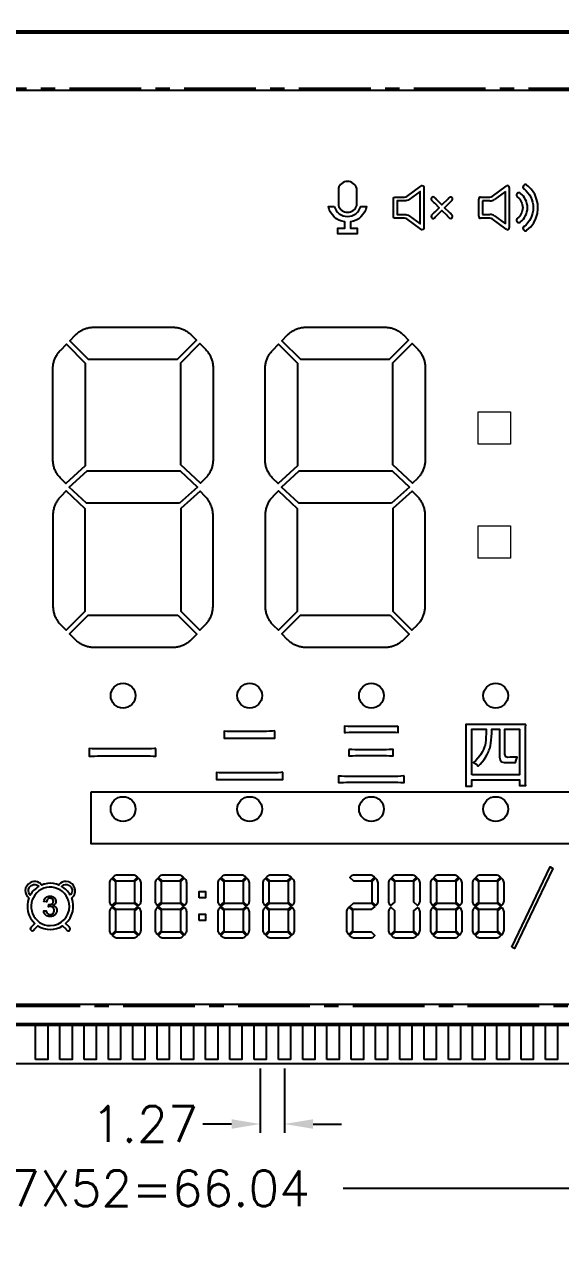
# Model space of a CAD drawing. Header units: millimetres. Extents: x 1653 to 3206, y -200 to 97.
# Drawn here: x 1998.4 to 2026.5, y -145.2 to -81.5 of the extents above; entities that cross this region are included whole.
import ezdxf

# ---------------------------------------------------------------- set-up
doc = ezdxf.new("R2010")
doc.units = ezdxf.units.MM
doc.header["$LTSCALE"] = 3
doc.linetypes.add('CENTER', pattern=[2, 1.25, -0.25, 0.25, -0.25])
for name, color, linetype in [('DIM', 4, 'Continuous'), ('PR', 8, 'Continuous'), ('PR1', 7, 'Continuous')]:
    doc.layers.add(name, color=color, linetype=linetype)
doc.styles.get("Standard").update_dxf_attribs({"font": 'simplex.shx'})
doc.dimstyles.new('LCDDIM', dxfattribs={"dimtxt": 1, "dimasz": 0.8, "dimexe": 0.35, "dimexo": 0.35, "dimgap": 0.396, "dimtad": 0, "dimzin": 0, "dimdsep": 46, "dimtxsty": 'Standard', "dimcen": 0, "dimclrd": 256, "dimclre": 256, "dimclrt": 256, "dimadec": 0, "dimazin": 0, "dimtfac": 1, "dimtofl": 0, "dimtmove": 0, "dimatfit": 0, "dimfxl": 0, "dimlwd": -1, "dimlwe": -1, "dimarcsym": 0})

# ---------------------------------------------------------------- blocks, each defined once
blk = doc.blocks.new('*D20')
at = {"layer": 'Defpoints', "color": 0}
for p in [(2055.106, -78.032), (1946.106, -107.901), (2055.106, -107.901)]:
    blk.add_point(p, dxfattribs=at)
at = {"layer": 'DIM'}
for p, q in [((1946.106, -107.434), (1946.106, -77.564)), ((2055.106, -107.434), (2055.106, -77.564)), ((1947.602, -78.032), (1989.368, -78.032)), ((2053.61, -78.032), (2011.844, -78.032))]:
    blk.add_line(p, q, dxfattribs=at)
for points in [[(1947.602, -77.782), (1947.602, -78.281), (1946.106, -78.032)], [(2053.61, -77.782), (2053.61, -78.281), (2055.106, -78.032)]]:
    blk.add_solid(points, dxfattribs=at)
at = {"layer": 'DIM', "insert": (2000.606, -78.032), "char_height": 1.87, "attachment_point": 5}
blk.add_mtext('MIN V.A 109.00', dxfattribs=at)
blk = doc.blocks.new('*D21')
at = {"layer": 'Defpoints', "color": 0}
for p in [(2058.106, -73.807), (1943.106, -96.901), (2058.106, -96.901)]:
    blk.add_point(p, dxfattribs=at)
at = {"layer": 'DIM'}
for p, q in [((1943.106, -96.434), (1943.106, -73.34)), ((1944.602, -73.807), (1991.684, -73.807)), ((2056.61, -73.807), (2009.529, -73.807)), ((2058.106, -96.434), (2058.106, -73.34))]:
    blk.add_line(p, q, dxfattribs=at)
for points in [[(1944.602, -73.558), (1944.602, -74.056), (1943.106, -73.807)], [(2056.61, -73.558), (2056.61, -74.056), (2058.106, -73.807)]]:
    blk.add_solid(points, dxfattribs=at)
at = {"layer": 'DIM', "insert": (2000.606, -73.807), "char_height": 1.87, "attachment_point": 5}
blk.add_mtext('115.00%%p0.20', dxfattribs=at)
blk = doc.blocks.new('*D71')
at = {"layer": 'Defpoints', "color": 0, "ltscale": 5.568232}
for p in [(1966.316, -135.701), (2032.356, -135.701), (2032.356, -142.433)]:
    blk.add_point(p, dxfattribs=at)
at = {"layer": 'DIM', "ltscale": 5.568232}
for p, q in [((1966.316, -136.169), (1966.316, -142.901)), ((2032.356, -136.169), (2032.356, -142.901)), ((1967.812, -142.433), (1983.557, -142.433)), ((2030.86, -142.433), (2015.115, -142.433))]:
    blk.add_line(p, q, dxfattribs=at)
for points in [[(1967.812, -142.184), (1967.812, -142.682), (1966.316, -142.433)], [(2030.86, -142.184), (2030.86, -142.682), (2032.356, -142.433)]]:
    blk.add_solid(points, dxfattribs=at)
at = {"layer": 'DIM', "ltscale": 5.568232, "insert": (1999.336, -142.433), "char_height": 1.87, "attachment_point": 5}
blk.add_mtext('PITCH 1.27X52=66.04', dxfattribs=at)
blk = doc.blocks.new('*D72')
at = {"layer": 'Defpoints', "color": 0, "ltscale": 5.568232}
for p in [(2010.766, -135.701), (2012.036, -135.701), (2010.766, -139.067)]:
    blk.add_point(p, dxfattribs=at)
at = {"layer": 'DIM', "ltscale": 5.568232}
for p, q in [((2010.766, -136.169), (2010.766, -139.535)), ((2012.036, -136.169), (2012.036, -139.535)), ((2009.27, -139.067), (2007.774, -139.067)), ((2013.532, -139.067), (2015.028, -139.067))]:
    blk.add_line(p, q, dxfattribs=at)
for points in [[(2009.27, -138.818), (2009.27, -139.316), (2010.766, -139.067)], [(2013.532, -138.818), (2013.532, -139.316), (2012.036, -139.067)]]:
    blk.add_solid(points, dxfattribs=at)
at = {"layer": 'DIM', "ltscale": 5.568232, "insert": (2004.729, -139.067), "char_height": 1.87, "attachment_point": 5}
blk.add_mtext('1.27', dxfattribs=at)

msp = doc.modelspace()

# ---------------------------------------------------------------- linework, layer by layer
for p, q in [((2022.901, -90.542), (2023.639, -89.999)), ((2023.598, -90.277), (2023.02, -90.703)), ((2023.598, -91.985), (2023.598, -90.277)), ((2023.798, -90.079), (2023.798, -92.183)), ((2022.198, -91.581), (2022.198, -90.681)), ((2022.298, -90.581), (2022.783, -90.581)), ((2022.783, -90.781), (2022.398, -90.781)), ((2022.398, -90.781), (2022.398, -91.481)), ((2022.201, -91.611), (2022.199, -91.603)), ((2022.783, -91.681), (2022.298, -91.681)), ((2022.398, -91.481), (2022.783, -91.481)), ((2023.02, -91.559), (2023.598, -91.985)), ((2023.639, -92.264), (2022.902, -91.72)), ((1956.106, -133.901), (2045.106, -133.901))]:
    msp.add_line(p, q)
at = {"linetype": 'Continuous'}
msp.add_lwpolyline([(1943.106, -96.901), (1943.106, -120.901), (1958.106, -135.901), (2043.106, -135.901), (2058.106, -120.901), (2058.106, -96.901), (2043.106, -81.901), (1958.106, -81.901)], close=True, dxfattribs=at)
at = {"linetype": 'CENTER'}
msp.add_lwpolyline([(2034.546, -84.901), (1967.606, -84.901, 0.895837), (1967.606, -132.901), (2034.546, -132.901, 0.856686)], format="xyb", close=True, dxfattribs=at)
at = {"ltscale": 5.567185}
for points in [[(2014.856, -91.01, 0.751312), (2015.816, -91.01), (2015.816, -90.122, 0.751312), (2014.856, -90.122)], [(2014.644, -91.07, 0.752009), (2016.027, -91.07), (2016.336, -91.07, -0.316474), (2015.486, -91.879), (2015.486, -92.2), (2015.836, -92.2), (2015.836, -92.5), (2014.836, -92.5), (2014.836, -92.2), (2015.186, -92.2), (2015.186, -91.879, -0.316474), (2014.336, -91.07)]]:
    msp.add_lwpolyline(points, format="xyb", close=True, dxfattribs=at)
msp.add_lwpolyline([(2019.334, -90.079), (2019.334, -92.183, -0.613749), (2019.174, -92.264), (2018.437, -91.72, 0.170117), (2018.319, -91.681), (2017.834, -91.681, -0.053353), (2017.798, -91.678, -0.353166), (2017.736, -91.611), (2017.735, -91.603, -0.024643), (2017.734, -91.581), (2017.734, -90.681, -0.039381), (2017.736, -90.651, -0.380477), (2017.806, -90.583, -0.034324), (2017.834, -90.581), (2018.318, -90.581, 0.171528), (2018.437, -90.542), (2019.174, -89.999, -0.615264), (2019.334, -90.079)], format="xyb")
for points in [[(2018.555, -90.703, -0.17176), (2018.318, -90.781), (2017.934, -90.781), (2017.934, -91.481), (2018.319, -91.481, -0.170393), (2018.556, -91.559), (2019.134, -91.985), (2019.134, -90.277)], [(2024.23, -90.58, -0.486309), (2024.23, -91.682, 0.057225), (2024.194, -91.717, 0.278028), (2024.179, -91.805, 0.130869), (2024.25, -91.898, 0.253658), (2024.33, -91.91, 0.088349), (2024.385, -91.879, 0.486211), (2024.385, -90.384, 0.057138), (2024.341, -90.357, 0.278535), (2024.252, -90.363, 0.130453), (2024.18, -90.454, 0.253687), (2024.187, -90.535, 0.08827)], [(2024.57, -90.148, -0.486214), (2024.57, -92.115, 0.066218), (2024.53, -92.154, 0.267337), (2024.518, -92.238, 0.130191), (2024.589, -92.33, 0.253627), (2024.669, -92.343, 0.088388), (2024.724, -92.311, 0.362028), (2025.126, -90.432, 0.106028), (2024.724, -89.951, 0.064392), (2024.676, -89.922, 0.267081), (2024.592, -89.93, 0.130471), (2024.519, -90.021, 0.254098), (2024.526, -90.102, 0.088438)], [(2019.763, -90.584, 0.078958), (2019.729, -90.616, 0.262241), (2019.714, -90.701, 0.121019), (2019.764, -90.776, 0.011741), (2019.882, -90.881), (2020.132, -91.131), (2019.882, -91.381, -0.020267), (2019.818, -91.436, 0.050668), (2019.741, -91.514), (2019.734, -91.523, 0.039011), (2019.72, -91.547, 0.284381), (2019.726, -91.641, 0.079318), (2019.758, -91.675, 0.2621), (2019.843, -91.69, 0.120958), (2019.918, -91.64, 0.011773), (2020.023, -91.523), (2020.273, -91.272), (2020.523, -91.523, -0.020438), (2020.578, -91.586, 0.050601), (2020.655, -91.663), (2020.665, -91.67, 0.038996), (2020.689, -91.684, 0.284439), (2020.783, -91.678, 0.079338), (2020.817, -91.646, 0.262095), (2020.831, -91.561, 0.120924), (2020.782, -91.486, 0.011628), (2020.664, -91.381), (2020.414, -91.131), (2020.803, -90.742, 0.598142), (2020.752, -90.573, 0.299728), (2020.638, -90.612, -0.008159), (2020.579, -90.684), (2020.273, -90.99), (2020.023, -90.74, -0.020305), (2019.968, -90.676, 0.05067), (2019.891, -90.599), (2019.881, -90.592, 0.03903), (2019.857, -90.578, 0.284564)], [(2000.59, -128.578, 0.313418), (2000.905, -127.241, 0.045063), (2000.986, -127.163, 0.302255), (2001.058, -126.69, 0.209532), (2000.731, -126.394, 0.263753), (2000.316, -126.475, 0.051792), (2000.229, -126.564, 0.019576), (2000.11, -126.523, 0.150277), (1999.49, -126.515, 0.025282), (1999.344, -126.564, 0.078806), (1999.212, -126.443, 0.233987), (1998.837, -126.395, 0.230004), (1998.498, -126.733, 0.27049), (1998.581, -127.158, 0.049092), (1998.667, -127.241, 0.313442), (1998.982, -128.578), (1998.818, -128.741, 0.027829), (1998.761, -128.805, 0.027591), (1998.751, -128.82, 0.357724), (1998.761, -128.911, 0.080639), (1998.808, -128.949, 0.279133), (1998.89, -128.951, 0.087277), (1998.936, -128.912, -0.018466), (1998.98, -128.864), (1999.143, -128.7, 0.289541), (2000.429, -128.7), (2000.592, -128.864, -0.017068), (2000.613, -128.886), (2000.631, -128.906), (2000.64, -128.916), (2000.649, -128.925), (2000.658, -128.934, 0.027369), (2000.672, -128.945, 0.298636), (2000.757, -128.953, 0.081733), (2000.806, -128.918), (2000.811, -128.912, 0.318993), (2000.826, -128.831, 0.090584), (2000.786, -128.775, 0.006605), (2000.754, -128.742)], [(1999.193, -126.637, 0.14274), (1998.739, -127.09, -0.042316), (1998.697, -127.039, -0.289223), (1998.677, -126.72, -0.160211), (1998.836, -126.568, -0.268904), (1999.134, -126.589, -0.049341)], [(2000.789, -127.683, 2.414511), (1999.786, -128.686, 0.414113)], [(2000.833, -127.09, 0.142829), (2000.379, -126.637, -0.035853), (2000.423, -126.599, -0.29652), (2000.749, -126.575, -0.160233), (2000.902, -126.734, -0.268899), (2000.881, -127.032, -0.049329)], [(1999.777, -128.113, 0.422109), (1999.993, -127.894, 0.435736), (1999.788, -127.69, 0.062064), (1999.697, -127.704), (1999.711, -127.591, 0.166387), (1999.877, -127.551, 0.272684), (1999.946, -127.417, 0.205748), (1999.901, -127.302, 0.210691), (1999.77, -127.253, 0.26474), (1999.621, -127.335, 0.096467), (1999.584, -127.442), (1999.455, -127.419, -0.178724), (1999.565, -127.217, -0.178151), (1999.771, -127.147, -0.120239), (1999.929, -127.184, -0.14392), (2000.04, -127.284, -0.288638), (2000.042, -127.543, -0.140462), (1999.934, -127.633, -0.175921), (2000.077, -127.72, -0.168245), (2000.13, -127.891, -0.209358), (2000.034, -128.12, -0.20336), (1999.776, -128.22, -0.198821), (1999.542, -128.133, -0.18451), (1999.442, -127.924), (1999.571, -127.907, 0.026719), (1999.585, -127.959, 0.136994), (1999.649, -128.066, 0.18774)]]:
    msp.add_lwpolyline(points, format="xyb", close=True)
for points in [[(2001.134, -97.756), (2001.171, -97.723), (2001.208, -97.692), (2001.247, -97.662), (2001.286, -97.633), (2001.327, -97.606), (2001.368, -97.58), (2001.411, -97.555), (2001.454, -97.532), (2001.498, -97.511), (2001.543, -97.491), (2001.588, -97.473), (2001.634, -97.457), (2001.681, -97.442), (2001.728, -97.429), (2001.776, -97.417), (2001.824, -97.407), (2001.872, -97.399), (2001.92, -97.393), (2001.969, -97.388), (2002.018, -97.385), (2002.067, -97.384), (2002.08, -97.384), (2006.178, -97.384), (2006.227, -97.385), (2006.276, -97.387), (2006.324, -97.391), (2006.373, -97.397), (2006.421, -97.405), (2006.469, -97.414), (2006.517, -97.425), (2006.564, -97.438), (2006.611, -97.452), (2006.657, -97.469), (2006.703, -97.486), (2006.748, -97.506), (2006.792, -97.527), (2006.835, -97.549), (2006.878, -97.573), (2006.92, -97.599), (2006.961, -97.626), (2007, -97.654), (2007.039, -97.684), (2007.077, -97.715), (2007.113, -97.748), (2007.149, -97.782), (2007.158, -97.79), (2007.432, -98.063), (2006.42, -99.076), (2001.787, -99.076), (2000.8, -98.09), (2001.099, -97.79)], [(2012.234, -97.756), (2012.27, -97.723), (2012.308, -97.692), (2012.346, -97.662), (2012.386, -97.633), (2012.427, -97.606), (2012.468, -97.58), (2012.51, -97.555), (2012.554, -97.532), (2012.598, -97.511), (2012.642, -97.491), (2012.688, -97.473), (2012.734, -97.457), (2012.781, -97.442), (2012.828, -97.429), (2012.875, -97.417), (2012.923, -97.407), (2012.972, -97.399), (2013.02, -97.393), (2013.069, -97.388), (2013.118, -97.385), (2013.167, -97.384), (2013.179, -97.384), (2017.278, -97.384), (2017.327, -97.385), (2017.375, -97.387), (2017.424, -97.391), (2017.473, -97.397), (2017.521, -97.405), (2017.569, -97.414), (2017.617, -97.425), (2017.664, -97.438), (2017.711, -97.452), (2017.757, -97.469), (2017.803, -97.486), (2017.848, -97.506), (2017.892, -97.527), (2017.935, -97.549), (2017.978, -97.573), (2018.02, -97.599), (2018.06, -97.626), (2018.1, -97.654), (2018.139, -97.684), (2018.177, -97.715), (2018.213, -97.748), (2018.249, -97.782), (2018.257, -97.79), (2018.531, -98.063), (2017.52, -99.076), (2012.887, -99.076), (2011.899, -98.09), (2012.199, -97.79)], [(1999.925, -99.513), (1999.927, -99.465), (1999.931, -99.416), (1999.937, -99.367), (1999.945, -99.319), (1999.954, -99.271), (1999.965, -99.223), (1999.978, -99.176), (1999.993, -99.129), (2000.009, -99.083), (2000.026, -99.037), (2000.046, -98.992), (2000.067, -98.948), (2000.089, -98.905), (2000.113, -98.862), (2000.139, -98.82), (2000.166, -98.779), (2000.194, -98.74), (2000.224, -98.701), (2000.255, -98.663), (2000.287, -98.626), (2000.321, -98.591), (2000.33, -98.582), (2000.631, -98.28), (2001.616, -99.265), (2001.616, -104.644), (2000.604, -105.566), (2000.33, -105.292), (2000.296, -105.256), (2000.263, -105.22), (2000.232, -105.183), (2000.202, -105.144), (2000.173, -105.104), (2000.145, -105.064), (2000.12, -105.022), (2000.095, -104.98), (2000.072, -104.937), (2000.051, -104.893), (2000.031, -104.848), (2000.013, -104.802), (1999.997, -104.756), (1999.982, -104.71), (1999.969, -104.663), (1999.957, -104.615), (1999.947, -104.567), (1999.939, -104.519), (1999.933, -104.47), (1999.928, -104.422), (1999.925, -104.373), (1999.924, -104.324), (1999.924, -104.311), (1999.924, -99.562)], [(2008.299, -99.442), (2008.301, -99.494), (2008.301, -104.311), (2008.3, -104.36), (2008.297, -104.409), (2008.293, -104.458), (2008.287, -104.506), (2008.279, -104.554), (2008.27, -104.602), (2008.259, -104.65), (2008.246, -104.697), (2008.232, -104.744), (2008.216, -104.79), (2008.198, -104.836), (2008.179, -104.881), (2008.158, -104.925), (2008.135, -104.969), (2008.111, -105.011), (2008.086, -105.053), (2008.059, -105.094), (2008.03, -105.134), (2008.001, -105.173), (2007.969, -105.21), (2007.937, -105.247), (2007.903, -105.283), (2007.894, -105.292), (2007.64, -105.546), (2006.608, -104.585), (2006.608, -99.247), (2007.612, -98.242), (2007.893, -98.522), (2007.928, -98.559), (2007.961, -98.595), (2007.992, -98.633), (2008.022, -98.671), (2008.051, -98.711), (2008.079, -98.751), (2008.104, -98.793), (2008.129, -98.835), (2008.152, -98.879), (2008.173, -98.923), (2008.193, -98.967), (2008.211, -99.013), (2008.228, -99.059), (2008.243, -99.105), (2008.256, -99.153), (2008.267, -99.2), (2008.277, -99.248), (2008.285, -99.296), (2008.292, -99.345), (2008.296, -99.394)], [(2011.024, -99.513), (2011.027, -99.465), (2011.031, -99.416), (2011.037, -99.367), (2011.045, -99.319), (2011.054, -99.271), (2011.065, -99.223), (2011.078, -99.176), (2011.092, -99.129), (2011.108, -99.083), (2011.126, -99.037), (2011.145, -98.992), (2011.166, -98.948), (2011.189, -98.905), (2011.213, -98.862), (2011.238, -98.82), (2011.265, -98.779), (2011.294, -98.74), (2011.323, -98.701), (2011.355, -98.663), (2011.387, -98.626), (2011.421, -98.591), (2011.43, -98.582), (2011.731, -98.28), (2012.716, -99.265), (2012.716, -104.644), (2011.704, -105.566), (2011.43, -105.292), (2011.396, -105.256), (2011.363, -105.22), (2011.331, -105.183), (2011.301, -105.144), (2011.273, -105.104), (2011.245, -105.064), (2011.219, -105.022), (2011.195, -104.98), (2011.172, -104.937), (2011.151, -104.893), (2011.131, -104.848), (2011.113, -104.802), (2011.096, -104.756), (2011.081, -104.71), (2011.068, -104.663), (2011.057, -104.615), (2011.047, -104.567), (2011.039, -104.519), (2011.033, -104.47), (2011.028, -104.422), (2011.025, -104.373), (2011.024, -104.324), (2011.024, -104.311), (2011.024, -99.562)], [(2019.399, -99.442), (2019.401, -99.494), (2019.401, -104.311), (2019.4, -104.36), (2019.397, -104.409), (2019.393, -104.458), (2019.387, -104.506), (2019.379, -104.554), (2019.37, -104.602), (2019.359, -104.65), (2019.346, -104.697), (2019.332, -104.744), (2019.316, -104.79), (2019.298, -104.836), (2019.278, -104.881), (2019.258, -104.925), (2019.235, -104.969), (2019.211, -105.011), (2019.185, -105.053), (2019.159, -105.094), (2019.13, -105.134), (2019.1, -105.173), (2019.069, -105.21), (2019.037, -105.247), (2019.003, -105.283), (2018.994, -105.292), (2018.739, -105.546), (2017.708, -104.585), (2017.708, -99.247), (2018.711, -98.242), (2018.993, -98.522), (2019.028, -98.559), (2019.061, -98.595), (2019.092, -98.633), (2019.122, -98.671), (2019.151, -98.711), (2019.178, -98.751), (2019.204, -98.793), (2019.229, -98.835), (2019.252, -98.879), (2019.273, -98.923), (2019.293, -98.967), (2019.311, -99.013), (2019.327, -99.059), (2019.342, -99.105), (2019.356, -99.153), (2019.367, -99.2), (2019.377, -99.248), (2019.385, -99.296), (2019.391, -99.345), (2019.396, -99.394)], [(2006.538, -106.594), (2001.684, -106.594), (2000.78, -105.749), (2001.71, -104.901), (2006.575, -104.901), (2007.483, -105.747)], [(2017.638, -106.594), (2012.784, -106.594), (2011.88, -105.749), (2012.81, -104.901), (2017.675, -104.901), (2018.583, -105.747)], [(2000.296, -112.917), (2000.33, -112.952), (2000.619, -113.241), (2001.616, -112.242), (2001.616, -106.878), (2000.623, -105.949), (2000.33, -106.242), (2000.321, -106.251), (2000.287, -106.286), (2000.255, -106.323), (2000.224, -106.361), (2000.194, -106.4), (2000.166, -106.439), (2000.139, -106.48), (2000.113, -106.522), (2000.089, -106.565), (2000.067, -106.608), (2000.046, -106.652), (2000.026, -106.697), (2000.009, -106.743), (1999.992, -106.789), (1999.978, -106.836), (1999.965, -106.883), (1999.954, -106.931), (1999.945, -106.979), (1999.937, -107.027), (1999.931, -107.076), (1999.927, -107.125), (1999.925, -107.173), (1999.924, -107.222), (1999.924, -111.971), (1999.924, -111.984), (1999.925, -112.033), (1999.928, -112.082), (1999.933, -112.13), (1999.939, -112.179), (1999.947, -112.227), (1999.957, -112.275), (1999.969, -112.323), (1999.982, -112.37), (1999.997, -112.416), (2000.013, -112.462), (2000.031, -112.508), (2000.051, -112.553), (2000.072, -112.597), (2000.095, -112.64), (2000.12, -112.682), (2000.145, -112.724), (2000.173, -112.765), (2000.202, -112.804), (2000.232, -112.843), (2000.263, -112.88)], [(2007.894, -106.242), (2007.619, -105.967), (2006.608, -106.872), (2006.608, -112.237), (2007.608, -113.237), (2007.894, -112.952), (2007.903, -112.943), (2007.937, -112.907), (2007.969, -112.87), (2008, -112.833), (2008.03, -112.794), (2008.059, -112.754), (2008.086, -112.713), (2008.111, -112.671), (2008.135, -112.629), (2008.158, -112.585), (2008.179, -112.541), (2008.198, -112.496), (2008.216, -112.451), (2008.232, -112.404), (2008.246, -112.358), (2008.259, -112.31), (2008.27, -112.263), (2008.279, -112.215), (2008.287, -112.166), (2008.293, -112.118), (2008.297, -112.069), (2008.3, -112.02), (2008.301, -111.971), (2008.301, -107.223), (2008.301, -107.21), (2008.299, -107.161), (2008.296, -107.112), (2008.292, -107.063), (2008.285, -107.015), (2008.277, -106.966), (2008.267, -106.918), (2008.256, -106.871), (2008.243, -106.824), (2008.228, -106.777), (2008.211, -106.731), (2008.193, -106.686), (2008.173, -106.641), (2008.152, -106.597), (2008.129, -106.554), (2008.105, -106.511), (2008.079, -106.47), (2008.051, -106.429), (2008.023, -106.39), (2007.992, -106.351), (2007.961, -106.313), (2007.928, -106.277)], [(2011.396, -112.917), (2011.43, -112.952), (2011.719, -113.241), (2012.716, -112.242), (2012.716, -106.878), (2011.722, -105.949), (2011.43, -106.242), (2011.421, -106.251), (2011.387, -106.286), (2011.355, -106.323), (2011.323, -106.361), (2011.294, -106.4), (2011.265, -106.439), (2011.238, -106.48), (2011.213, -106.522), (2011.189, -106.565), (2011.166, -106.608), (2011.145, -106.652), (2011.126, -106.697), (2011.108, -106.743), (2011.092, -106.789), (2011.078, -106.836), (2011.065, -106.883), (2011.054, -106.931), (2011.045, -106.979), (2011.037, -107.027), (2011.031, -107.076), (2011.027, -107.125), (2011.024, -107.173), (2011.024, -107.222), (2011.024, -111.971), (2011.024, -111.984), (2011.025, -112.033), (2011.028, -112.082), (2011.033, -112.13), (2011.039, -112.179), (2011.047, -112.227), (2011.057, -112.275), (2011.068, -112.323), (2011.081, -112.37), (2011.096, -112.416), (2011.113, -112.462), (2011.131, -112.508), (2011.151, -112.553), (2011.172, -112.597), (2011.195, -112.64), (2011.219, -112.682), (2011.245, -112.724), (2011.273, -112.765), (2011.301, -112.804), (2011.331, -112.843), (2011.363, -112.88)], [(2018.994, -106.242), (2018.718, -105.967), (2017.708, -106.872), (2017.708, -112.237), (2018.708, -113.237), (2018.994, -112.952), (2019.003, -112.943), (2019.037, -112.907), (2019.069, -112.87), (2019.1, -112.833), (2019.13, -112.794), (2019.158, -112.754), (2019.185, -112.713), (2019.211, -112.671), (2019.235, -112.629), (2019.257, -112.585), (2019.278, -112.541), (2019.298, -112.496), (2019.315, -112.451), (2019.332, -112.404), (2019.346, -112.358), (2019.359, -112.31), (2019.37, -112.263), (2019.379, -112.215), (2019.387, -112.166), (2019.393, -112.118), (2019.397, -112.069), (2019.4, -112.02), (2019.401, -111.971), (2019.401, -107.223), (2019.4, -107.21), (2019.399, -107.161), (2019.396, -107.112), (2019.391, -107.063), (2019.385, -107.015), (2019.377, -106.966), (2019.367, -106.918), (2019.356, -106.871), (2019.342, -106.824), (2019.328, -106.777), (2019.311, -106.731), (2019.293, -106.686), (2019.273, -106.641), (2019.252, -106.597), (2019.229, -106.554), (2019.204, -106.511), (2019.178, -106.47), (2019.151, -106.429), (2019.122, -106.39), (2019.092, -106.351), (2019.061, -106.313), (2019.028, -106.277)], [(2006.461, -112.449), (2007.453, -113.441), (2007.158, -113.735), (2007.123, -113.769), (2007.087, -113.802), (2007.049, -113.833), (2007.011, -113.863), (2006.971, -113.892), (2006.931, -113.919), (2006.889, -113.945), (2006.847, -113.97), (2006.804, -113.993), (2006.76, -114.014), (2006.715, -114.034), (2006.669, -114.052), (2006.623, -114.069), (2006.577, -114.083), (2006.53, -114.097), (2006.482, -114.108), (2006.434, -114.118), (2006.386, -114.126), (2006.337, -114.133), (2006.289, -114.137), (2006.24, -114.14), (2006.191, -114.141), (2006.178, -114.142), (2002.08, -114.142), (2002.031, -114.141), (2001.982, -114.138), (2001.933, -114.134), (2001.885, -114.128), (2001.837, -114.12), (2001.788, -114.111), (2001.741, -114.1), (2001.694, -114.087), (2001.647, -114.073), (2001.601, -114.057), (2001.555, -114.039), (2001.51, -114.02), (2001.466, -113.999), (2001.422, -113.976), (2001.38, -113.952), (2001.338, -113.927), (2001.297, -113.9), (2001.257, -113.871), (2001.219, -113.841), (2001.181, -113.81), (2001.144, -113.778), (2001.109, -113.744), (2001.099, -113.735), (2000.792, -113.427), (2001.768, -112.449)], [(2017.56, -112.449), (2018.552, -113.441), (2018.258, -113.735), (2018.223, -113.769), (2018.187, -113.802), (2018.149, -113.833), (2018.111, -113.863), (2018.071, -113.892), (2018.031, -113.919), (2017.989, -113.945), (2017.947, -113.97), (2017.903, -113.993), (2017.859, -114.014), (2017.815, -114.034), (2017.769, -114.052), (2017.723, -114.069), (2017.676, -114.083), (2017.629, -114.097), (2017.582, -114.108), (2017.534, -114.118), (2017.486, -114.126), (2017.437, -114.133), (2017.388, -114.137), (2017.339, -114.14), (2017.291, -114.141), (2017.278, -114.142), (2013.18, -114.142), (2013.131, -114.141), (2013.082, -114.138), (2013.033, -114.134), (2012.985, -114.128), (2012.936, -114.12), (2012.888, -114.111), (2012.841, -114.1), (2012.793, -114.087), (2012.747, -114.073), (2012.7, -114.057), (2012.655, -114.039), (2012.61, -114.02), (2012.566, -113.999), (2012.522, -113.976), (2012.479, -113.952), (2012.438, -113.927), (2012.397, -113.9), (2012.357, -113.871), (2012.318, -113.841), (2012.281, -113.81), (2012.244, -113.778), (2012.208, -113.744), (2012.199, -113.735), (2011.891, -113.427), (2012.868, -112.449)], [(2017.979, -118.263), (2017.926, -118.266), (2017.774, -118.272), (2017.613, -118.275), (2017.443, -118.277), (2015.746, -118.277), (2015.662, -118.277), (2015.507, -118.274), (2015.348, -118.269), (2015.178, -118.263), (2015.178, -118.584), (2015.255, -118.581), (2015.418, -118.574), (2015.576, -118.57), (2015.73, -118.568), (2017.443, -118.568), (2017.509, -118.568), (2017.68, -118.571), (2017.837, -118.576), (2017.979, -118.584)], [(2024.657, -118.169), (2021.518, -118.169), (2021.519, -118.186), (2021.524, -118.352), (2021.528, -118.515), (2021.532, -118.675), (2021.533, -118.83), (2021.533, -118.982), (2021.533, -120.469), (2021.533, -120.585), (2021.532, -120.738), (2021.53, -120.895), (2021.527, -121.056), (2021.524, -121.22), (2021.518, -121.39), (2021.84, -121.39), (2021.84, -121.067), (2024.335, -121.067), (2024.335, -121.358), (2024.657, -121.358), (2024.653, -121.293), (2024.649, -121.126), (2024.646, -120.964), (2024.642, -120.804), (2024.641, -120.65), (2024.641, -120.5), (2024.641, -118.982), (2024.641, -118.966), (2024.641, -118.8), (2024.644, -118.638), (2024.647, -118.478), (2024.65, -118.323)], [(2021.84, -120.807), (2021.84, -118.415), (2022.59, -118.415), (2022.589, -118.462), (2022.586, -118.658), (2022.578, -118.835), (2022.567, -118.992), (2022.55, -119.128), (2022.528, -119.242), (2022.504, -119.322), (2022.448, -119.472), (2022.381, -119.613), (2022.299, -119.748), (2022.254, -119.814), (2022.153, -119.934), (2022.041, -120.046), (2021.917, -120.147), (2021.933, -120.155), (2022.08, -120.248), (2022.177, -120.346), (2022.276, -120.243), (2022.382, -120.119), (2022.479, -119.992), (2022.567, -119.862), (2022.644, -119.731), (2022.713, -119.596), (2022.736, -119.535), (2022.775, -119.419), (2022.807, -119.288), (2022.833, -119.142), (2022.854, -118.982), (2022.869, -118.807), (2022.877, -118.619), (2022.88, -118.415), (2023.278, -118.415), (2023.278, -119.872), (2023.313, -120.01), (2023.396, -120.113), (2023.524, -120.147), (2023.612, -120.152), (2023.753, -120.158), (2023.922, -120.162), (2024.121, -120.163), (2024.149, -120.033), (2024.212, -119.872), (2024.196, -119.872), (2023.999, -119.88), (2023.842, -119.884), (2023.723, -119.887), (2023.615, -119.853), (2023.569, -119.718), (2023.569, -118.415), (2024.335, -118.415), (2024.335, -120.807)], [(2011.54, -118.507), (2011.416, -118.515), (2011.261, -118.523), (2011.1, -118.53), (2010.929, -118.538), (2009.505, -118.538), (2009.341, -118.537), (2009.176, -118.533), (2009.021, -118.529), (2008.877, -118.523), (2008.877, -118.891), (2008.882, -118.891), (2009.024, -118.883), (2009.179, -118.878), (2009.344, -118.877), (2009.519, -118.875), (2010.943, -118.875), (2011.07, -118.875), (2011.233, -118.878), (2011.39, -118.883), (2011.54, -118.891)], [(2005.31, -119.427), (2005.233, -119.43), (2005.085, -119.435), (2004.927, -119.439), (2004.762, -119.441), (2004.59, -119.443), (2002.585, -119.443), (2002.452, -119.443), (2002.289, -119.439), (2002.13, -119.436), (2001.974, -119.433), (2001.819, -119.427), (2001.819, -119.826), (2001.944, -119.821), (2002.1, -119.816), (2002.26, -119.813), (2002.421, -119.81), (2002.585, -119.81), (2004.604, -119.81), (2004.678, -119.81), (2004.845, -119.812), (2005.006, -119.815), (2005.161, -119.82), (2005.31, -119.826)], [(2015.409, -119.473), (2015.409, -119.81), (2015.421, -119.809), (2015.587, -119.801), (2015.746, -119.796), (2015.897, -119.794), (2017.215, -119.794), (2017.237, -119.794), (2017.376, -119.796), (2017.537, -119.802), (2017.719, -119.81), (2017.719, -119.473), (2017.689, -119.475), (2017.522, -119.483), (2017.364, -119.486), (2017.215, -119.487), (2015.897, -119.487), (2015.885, -119.487), (2015.727, -119.486), (2015.567, -119.481)], [(2011.953, -120.668), (2011.855, -120.679), (2011.709, -120.69), (2011.543, -120.697), (2011.357, -120.7), (2009.121, -120.7), (2009.115, -120.7), (2008.94, -120.698), (2008.775, -120.695), (2008.622, -120.69), (2008.479, -120.684), (2008.479, -121.052), (2008.496, -121.051), (2008.633, -121.044), (2008.785, -121.04), (2008.952, -121.037), (2009.137, -121.037), (2011.357, -121.037), (2011.493, -121.037), (2011.662, -121.04), (2011.816, -121.044), (2011.953, -121.052)], [(2018.3, -120.852), (2018.286, -120.853), (2018.122, -120.871), (2017.963, -120.88), (2017.812, -120.883), (2015.423, -120.883), (2015.337, -120.883), (2015.178, -120.88), (2015.019, -120.875), (2014.857, -120.867), (2014.857, -121.204), (2014.956, -121.201), (2015.124, -121.195), (2015.28, -121.19), (2015.423, -121.19), (2017.812, -121.19), (2017.823, -121.19), (2017.968, -121.192), (2018.128, -121.196), (2018.3, -121.204)], [(2003.151, -126.08), (2003.196, -126.055), (2003.246, -126.039), (2003.297, -126.033), (2003.305, -126.033), (2004.115, -126.033), (2004.167, -126.038), (2004.216, -126.052), (2004.262, -126.076), (2004.303, -126.108), (2004.309, -126.113), (2004.353, -126.157), (2004.143, -126.367), (2003.258, -126.367), (2003.058, -126.167), (2003.111, -126.113)], [(2005.542, -126.08), (2005.588, -126.055), (2005.637, -126.039), (2005.689, -126.033), (2005.697, -126.033), (2006.506, -126.033), (2006.558, -126.038), (2006.608, -126.052), (2006.654, -126.076), (2006.695, -126.108), (2006.7, -126.113), (2006.744, -126.157), (2006.534, -126.367), (2005.649, -126.367), (2005.449, -126.167), (2005.503, -126.113)], [(2008.819, -126.08), (2008.865, -126.055), (2008.914, -126.039), (2008.966, -126.033), (2008.973, -126.033), (2009.783, -126.033), (2009.835, -126.038), (2009.885, -126.052), (2009.931, -126.076), (2009.972, -126.108), (2009.977, -126.113), (2010.021, -126.157), (2009.811, -126.367), (2008.926, -126.367), (2008.726, -126.167), (2008.779, -126.113)], [(2011.178, -126.08), (2011.223, -126.055), (2011.272, -126.039), (2011.324, -126.033), (2011.332, -126.033), (2012.141, -126.033), (2012.193, -126.038), (2012.243, -126.052), (2012.289, -126.076), (2012.33, -126.108), (2012.335, -126.113), (2012.379, -126.157), (2012.169, -126.367), (2011.284, -126.367), (2011.084, -126.167), (2011.138, -126.113)], [(2015.551, -126.08), (2015.596, -126.055), (2015.646, -126.039), (2015.697, -126.033), (2015.705, -126.033), (2016.515, -126.033), (2016.566, -126.038), (2016.616, -126.052), (2016.662, -126.076), (2016.703, -126.108), (2016.708, -126.113), (2016.753, -126.157), (2016.543, -126.367), (2015.658, -126.367), (2015.457, -126.167), (2015.511, -126.113)], [(2017.745, -126.08), (2017.79, -126.055), (2017.839, -126.039), (2017.891, -126.033), (2017.899, -126.033), (2018.708, -126.033), (2018.76, -126.038), (2018.81, -126.052), (2018.856, -126.076), (2018.897, -126.108), (2018.902, -126.113), (2018.946, -126.157), (2018.736, -126.367), (2017.851, -126.367), (2017.651, -126.167), (2017.705, -126.113)], [(2019.945, -126.08), (2019.99, -126.055), (2020.04, -126.039), (2020.091, -126.033), (2020.099, -126.033), (2020.909, -126.033), (2020.961, -126.038), (2021.01, -126.052), (2021.056, -126.076), (2021.097, -126.108), (2021.103, -126.113), (2021.147, -126.157), (2020.937, -126.367), (2020.052, -126.367), (2019.851, -126.167), (2019.905, -126.113)], [(2022.139, -126.08), (2022.184, -126.055), (2022.234, -126.039), (2022.285, -126.033), (2022.293, -126.033), (2023.103, -126.033), (2023.154, -126.038), (2023.204, -126.052), (2023.25, -126.076), (2023.291, -126.108), (2023.296, -126.113), (2023.34, -126.157), (2023.131, -126.367), (2022.246, -126.367), (2022.045, -126.167), (2022.099, -126.113)], [(2023.931, -129.812), (2025.931, -125.615), (2026.068, -125.693), (2024.068, -129.89)], [(2002.926, -127.556), (2002.959, -127.596), (2003.008, -127.645), (2003.213, -127.457), (2003.213, -126.416), (2003.013, -126.216), (2002.959, -126.27), (2002.954, -126.275), (2002.922, -126.316), (2002.898, -126.362), (2002.884, -126.412), (2002.879, -126.464), (2002.879, -127.402), (2002.879, -127.41), (2002.885, -127.461), (2002.901, -127.511)], [(2004.534, -127.402), (2004.534, -126.445), (2004.528, -126.393), (2004.512, -126.343), (2004.487, -126.298), (2004.454, -126.258), (2004.399, -126.204), (2004.2, -126.403), (2004.2, -127.446), (2004.409, -127.641), (2004.454, -127.596), (2004.46, -127.59), (2004.492, -127.55), (2004.515, -127.503), (2004.53, -127.454)], [(2005.318, -127.556), (2005.351, -127.596), (2005.399, -127.645), (2005.605, -127.457), (2005.605, -126.416), (2005.404, -126.216), (2005.351, -126.27), (2005.345, -126.275), (2005.313, -126.316), (2005.29, -126.362), (2005.275, -126.412), (2005.27, -126.464), (2005.27, -127.402), (2005.27, -127.41), (2005.277, -127.461), (2005.293, -127.511)], [(2006.926, -127.402), (2006.926, -126.445), (2006.92, -126.393), (2006.904, -126.343), (2006.879, -126.298), (2006.845, -126.258), (2006.791, -126.204), (2006.592, -126.403), (2006.592, -127.446), (2006.801, -127.641), (2006.846, -127.596), (2006.851, -127.59), (2006.883, -127.55), (2006.907, -127.503), (2006.921, -127.454)], [(2008.595, -127.556), (2008.628, -127.596), (2008.676, -127.645), (2008.882, -127.457), (2008.882, -126.416), (2008.681, -126.216), (2008.628, -126.27), (2008.622, -126.275), (2008.59, -126.316), (2008.567, -126.362), (2008.552, -126.412), (2008.547, -126.464), (2008.547, -127.402), (2008.547, -127.41), (2008.554, -127.461), (2008.57, -127.511)], [(2010.203, -127.402), (2010.203, -126.445), (2010.196, -126.393), (2010.181, -126.343), (2010.156, -126.298), (2010.122, -126.258), (2010.068, -126.204), (2009.868, -126.403), (2009.868, -127.446), (2010.078, -127.641), (2010.123, -127.596), (2010.128, -127.59), (2010.16, -127.55), (2010.184, -127.503), (2010.198, -127.454)], [(2010.953, -127.556), (2010.986, -127.596), (2011.034, -127.645), (2011.24, -127.457), (2011.24, -126.416), (2011.04, -126.216), (2010.986, -126.27), (2010.98, -126.275), (2010.948, -126.316), (2010.925, -126.362), (2010.91, -126.412), (2010.905, -126.464), (2010.905, -127.402), (2010.905, -127.41), (2010.912, -127.461), (2010.928, -127.511)], [(2012.561, -127.402), (2012.561, -126.445), (2012.555, -126.393), (2012.539, -126.343), (2012.514, -126.298), (2012.48, -126.258), (2012.426, -126.204), (2012.227, -126.403), (2012.227, -127.446), (2012.436, -127.641), (2012.481, -127.596), (2012.486, -127.59), (2012.518, -127.55), (2012.542, -127.503), (2012.556, -127.454)], [(2016.934, -127.402), (2016.934, -126.445), (2016.928, -126.393), (2016.912, -126.343), (2016.887, -126.298), (2016.854, -126.258), (2016.799, -126.204), (2016.6, -126.403), (2016.6, -127.446), (2016.809, -127.641), (2016.854, -127.596), (2016.86, -127.59), (2016.891, -127.55), (2016.915, -127.503), (2016.93, -127.454)], [(2017.52, -127.556), (2017.553, -127.596), (2017.601, -127.645), (2017.807, -127.457), (2017.807, -126.416), (2017.607, -126.216), (2017.553, -126.27), (2017.547, -126.275), (2017.515, -126.316), (2017.492, -126.362), (2017.477, -126.412), (2017.472, -126.464), (2017.472, -127.402), (2017.472, -127.41), (2017.479, -127.461), (2017.495, -127.511)], [(2019.128, -127.402), (2019.128, -126.445), (2019.122, -126.393), (2019.106, -126.343), (2019.081, -126.298), (2019.047, -126.258), (2018.993, -126.204), (2018.794, -126.403), (2018.794, -127.446), (2019.003, -127.641), (2019.048, -127.596), (2019.053, -127.59), (2019.085, -127.55), (2019.109, -127.503), (2019.123, -127.454)], [(2019.72, -127.556), (2019.753, -127.596), (2019.802, -127.645), (2020.007, -127.457), (2020.007, -126.416), (2019.807, -126.216), (2019.753, -126.27), (2019.748, -126.275), (2019.716, -126.316), (2019.692, -126.362), (2019.678, -126.412), (2019.673, -126.464), (2019.673, -127.402), (2019.673, -127.41), (2019.679, -127.461), (2019.695, -127.511)], [(2021.328, -127.402), (2021.328, -126.445), (2021.322, -126.393), (2021.306, -126.343), (2021.281, -126.298), (2021.248, -126.258), (2021.193, -126.204), (2020.994, -126.403), (2020.994, -127.446), (2021.203, -127.641), (2021.248, -127.596), (2021.254, -127.59), (2021.286, -127.55), (2021.309, -127.503), (2021.324, -127.454)], [(2021.914, -127.556), (2021.947, -127.596), (2021.996, -127.645), (2022.201, -127.457), (2022.201, -126.416), (2022.001, -126.216), (2021.947, -126.27), (2021.942, -126.275), (2021.91, -126.316), (2021.886, -126.362), (2021.871, -126.412), (2021.867, -126.464), (2021.867, -127.402), (2021.867, -127.41), (2021.873, -127.461), (2021.889, -127.511)], [(2023.522, -127.402), (2023.522, -126.445), (2023.516, -126.393), (2023.5, -126.343), (2023.475, -126.298), (2023.441, -126.258), (2023.387, -126.204), (2023.188, -126.403), (2023.188, -127.446), (2023.397, -127.641), (2023.442, -127.596), (2023.447, -127.59), (2023.479, -127.549), (2023.503, -127.503), (2023.517, -127.454)], [(2007.572, -127.241), (2007.572, -126.907), (2007.906, -126.907), (2007.906, -127.241)], [(2002.926, -129.07), (2002.959, -129.11), (2003.001, -129.152), (2003.213, -128.939), (2003.213, -127.92), (2003.011, -127.732), (2002.959, -127.784), (2002.954, -127.789), (2002.922, -127.83), (2002.898, -127.876), (2002.884, -127.926), (2002.879, -127.978), (2002.879, -128.916), (2002.879, -128.924), (2002.885, -128.975), (2002.901, -129.025)], [(2004.361, -127.686), (2004.174, -127.853), (2003.238, -127.853), (2003.06, -127.686), (2003.244, -127.519), (2004.181, -127.519)], [(2004.454, -127.784), (2004.405, -127.735), (2004.2, -127.919), (2004.2, -128.952), (2004.411, -129.163), (2004.456, -129.118), (2004.491, -129.073), (2004.515, -129.027), (2004.53, -128.977), (2004.534, -128.926), (2004.534, -127.978), (2004.534, -127.97), (2004.528, -127.918), (2004.512, -127.869), (2004.487, -127.824)], [(2005.318, -129.07), (2005.351, -129.11), (2005.392, -129.152), (2005.605, -128.939), (2005.605, -127.92), (2005.403, -127.732), (2005.351, -127.784), (2005.345, -127.789), (2005.313, -127.83), (2005.29, -127.876), (2005.275, -127.926), (2005.27, -127.978), (2005.27, -128.916), (2005.27, -128.924), (2005.277, -128.975), (2005.293, -129.025)], [(2006.753, -127.686), (2006.566, -127.853), (2005.63, -127.853), (2005.451, -127.686), (2005.635, -127.519), (2006.573, -127.519)], [(2006.846, -127.784), (2006.797, -127.735), (2006.592, -127.919), (2006.592, -128.952), (2006.803, -129.163), (2006.848, -129.118), (2006.883, -129.073), (2006.907, -129.027), (2006.921, -128.977), (2006.926, -128.926), (2006.926, -127.978), (2006.926, -127.97), (2006.92, -127.918), (2006.904, -127.869), (2006.879, -127.824)], [(2008.595, -129.07), (2008.628, -129.11), (2008.669, -129.152), (2008.882, -128.939), (2008.882, -127.92), (2008.68, -127.732), (2008.628, -127.784), (2008.622, -127.789), (2008.59, -127.83), (2008.567, -127.876), (2008.552, -127.926), (2008.547, -127.978), (2008.547, -128.916), (2008.547, -128.924), (2008.554, -128.975), (2008.57, -129.025)], [(2010.029, -127.686), (2009.843, -127.853), (2008.907, -127.853), (2008.728, -127.686), (2008.912, -127.519), (2009.85, -127.519)], [(2010.123, -127.784), (2010.074, -127.735), (2009.868, -127.919), (2009.868, -128.952), (2010.079, -129.163), (2010.124, -129.118), (2010.16, -129.073), (2010.184, -129.027), (2010.198, -128.977), (2010.203, -128.926), (2010.203, -127.978), (2010.203, -127.97), (2010.197, -127.918), (2010.181, -127.869), (2010.156, -127.824)], [(2010.953, -129.07), (2010.986, -129.11), (2011.027, -129.152), (2011.24, -128.939), (2011.24, -127.92), (2011.038, -127.732), (2010.986, -127.784), (2010.98, -127.789), (2010.948, -127.83), (2010.925, -127.876), (2010.91, -127.926), (2010.905, -127.978), (2010.905, -128.916), (2010.905, -128.924), (2010.912, -128.975), (2010.928, -129.025)], [(2012.388, -127.686), (2012.201, -127.853), (2011.265, -127.853), (2011.086, -127.686), (2011.27, -127.519), (2012.208, -127.519)], [(2012.481, -127.784), (2012.432, -127.735), (2012.227, -127.919), (2012.227, -128.952), (2012.438, -129.163), (2012.483, -129.118), (2012.518, -129.073), (2012.542, -129.027), (2012.556, -128.977), (2012.561, -128.926), (2012.561, -127.978), (2012.561, -127.97), (2012.555, -127.918), (2012.539, -127.869), (2012.514, -127.824)], [(2015.326, -129.07), (2015.359, -129.11), (2015.401, -129.152), (2015.613, -128.939), (2015.613, -127.92), (2015.411, -127.732), (2015.359, -127.784), (2015.354, -127.789), (2015.322, -127.83), (2015.298, -127.876), (2015.284, -127.926), (2015.279, -127.978), (2015.279, -128.916), (2015.279, -128.924), (2015.285, -128.975), (2015.301, -129.025)], [(2016.761, -127.686), (2016.574, -127.853), (2015.638, -127.853), (2015.46, -127.686), (2015.644, -127.519), (2016.581, -127.519)], [(2017.52, -129.07), (2017.553, -129.11), (2017.594, -129.152), (2017.807, -128.939), (2017.807, -127.92), (2017.605, -127.732), (2017.553, -127.784), (2017.547, -127.789), (2017.515, -127.83), (2017.492, -127.876), (2017.477, -127.926), (2017.472, -127.978), (2017.472, -128.916), (2017.472, -128.924), (2017.479, -128.975), (2017.495, -129.025)], [(2019.048, -127.784), (2018.999, -127.735), (2018.794, -127.919), (2018.794, -128.952), (2019.005, -129.163), (2019.05, -129.118), (2019.085, -129.073), (2019.109, -129.027), (2019.123, -128.977), (2019.128, -128.926), (2019.128, -127.978), (2019.128, -127.97), (2019.122, -127.918), (2019.106, -127.869), (2019.081, -127.824)], [(2019.72, -129.07), (2019.753, -129.11), (2019.795, -129.152), (2020.007, -128.939), (2020.007, -127.92), (2019.805, -127.732), (2019.753, -127.784), (2019.748, -127.789), (2019.716, -127.83), (2019.692, -127.876), (2019.678, -127.926), (2019.673, -127.978), (2019.673, -128.916), (2019.673, -128.924), (2019.679, -128.975), (2019.695, -129.025)], [(2021.155, -127.686), (2020.968, -127.853), (2020.032, -127.853), (2019.854, -127.686), (2020.038, -127.519), (2020.975, -127.519)], [(2021.248, -127.784), (2021.199, -127.735), (2020.994, -127.919), (2020.994, -128.952), (2021.205, -129.163), (2021.25, -129.118), (2021.285, -129.073), (2021.309, -129.027), (2021.324, -128.977), (2021.328, -128.926), (2021.328, -127.978), (2021.328, -127.97), (2021.322, -127.918), (2021.306, -127.869), (2021.281, -127.824)], [(2021.914, -129.07), (2021.947, -129.11), (2021.989, -129.152), (2022.201, -128.939), (2022.201, -127.92), (2021.999, -127.732), (2021.947, -127.784), (2021.942, -127.789), (2021.91, -127.83), (2021.886, -127.876), (2021.871, -127.926), (2021.867, -127.978), (2021.867, -128.916), (2021.867, -128.924), (2021.873, -128.975), (2021.889, -129.025)], [(2023.349, -127.686), (2023.162, -127.853), (2022.226, -127.853), (2022.048, -127.686), (2022.232, -127.519), (2023.169, -127.519)], [(2023.442, -127.784), (2023.393, -127.735), (2023.188, -127.919), (2023.188, -128.952), (2023.399, -129.163), (2023.444, -129.118), (2023.479, -129.073), (2023.503, -129.027), (2023.517, -128.977), (2023.522, -128.926), (2023.522, -127.978), (2023.522, -127.97), (2023.516, -127.918), (2023.5, -127.869), (2023.475, -127.824)], [(2007.572, -128.421), (2007.572, -128.086), (2007.906, -128.086), (2007.906, -128.421)], [(2004.269, -129.298), (2004.224, -129.323), (2004.174, -129.339), (2004.123, -129.345), (2004.115, -129.345), (2003.307, -129.345), (2003.256, -129.34), (2003.206, -129.326), (2003.16, -129.302), (2003.119, -129.269), (2003.047, -129.198), (2003.235, -129.01), (2004.165, -129.01), (2004.364, -129.21), (2004.309, -129.264)], [(2006.661, -129.298), (2006.615, -129.323), (2006.566, -129.339), (2006.514, -129.345), (2006.506, -129.345), (2005.699, -129.345), (2005.647, -129.34), (2005.597, -129.326), (2005.551, -129.302), (2005.51, -129.269), (2005.439, -129.198), (2005.626, -129.01), (2006.557, -129.01), (2006.756, -129.21), (2006.7, -129.264)], [(2009.938, -129.298), (2009.892, -129.323), (2009.843, -129.339), (2009.791, -129.345), (2009.783, -129.345), (2008.976, -129.345), (2008.924, -129.34), (2008.874, -129.326), (2008.828, -129.302), (2008.787, -129.269), (2008.716, -129.198), (2008.903, -129.01), (2009.834, -129.01), (2010.033, -129.21), (2009.977, -129.264)], [(2012.296, -129.298), (2012.25, -129.323), (2012.201, -129.339), (2012.149, -129.345), (2012.141, -129.345), (2011.334, -129.345), (2011.282, -129.34), (2011.232, -129.326), (2011.186, -129.302), (2011.145, -129.269), (2011.074, -129.198), (2011.261, -129.01), (2012.192, -129.01), (2012.391, -129.21), (2012.335, -129.264)], [(2016.669, -129.298), (2016.624, -129.323), (2016.574, -129.339), (2016.523, -129.345), (2016.515, -129.345), (2015.707, -129.345), (2015.655, -129.34), (2015.606, -129.326), (2015.56, -129.302), (2015.519, -129.269), (2015.447, -129.198), (2015.635, -129.01), (2016.565, -129.01), (2016.764, -129.21), (2016.709, -129.264)], [(2018.863, -129.298), (2018.817, -129.323), (2018.768, -129.339), (2018.716, -129.345), (2018.708, -129.345), (2017.901, -129.345), (2017.849, -129.34), (2017.799, -129.326), (2017.753, -129.302), (2017.712, -129.269), (2017.641, -129.198), (2017.829, -129.01), (2018.759, -129.01), (2018.958, -129.21), (2018.903, -129.264)], [(2021.063, -129.298), (2021.018, -129.323), (2020.968, -129.339), (2020.917, -129.345), (2020.909, -129.345), (2020.101, -129.345), (2020.05, -129.34), (2020, -129.326), (2019.954, -129.302), (2019.913, -129.269), (2019.841, -129.198), (2020.029, -129.01), (2020.959, -129.01), (2021.158, -129.21), (2021.103, -129.264)], [(2023.257, -129.298), (2023.211, -129.323), (2023.162, -129.339), (2023.111, -129.345), (2023.103, -129.345), (2022.295, -129.345), (2022.243, -129.34), (2022.194, -129.326), (2022.148, -129.302), (2022.106, -129.269), (2022.035, -129.198), (2022.223, -129.01), (2023.153, -129.01), (2023.352, -129.209), (2023.297, -129.264)], [(1999.019, -135.701), (1999.019, -133.901), (1999.654, -133.901), (1999.654, -135.701)], [(2000.289, -135.701), (2000.289, -133.901), (2000.924, -133.901), (2000.924, -135.701)], [(2001.559, -135.701), (2001.559, -133.901), (2002.194, -133.901), (2002.194, -135.701)], [(2002.829, -135.701), (2002.829, -133.901), (2003.464, -133.901), (2003.464, -135.701)], [(2004.099, -135.701), (2004.099, -133.901), (2004.734, -133.901), (2004.734, -135.701)], [(2005.369, -135.701), (2005.369, -133.901), (2006.004, -133.901), (2006.004, -135.701)], [(2006.639, -135.701), (2006.639, -133.901), (2007.274, -133.901), (2007.274, -135.701)], [(2007.909, -135.701), (2007.909, -133.901), (2008.544, -133.901), (2008.544, -135.701)], [(2009.179, -135.701), (2009.179, -133.901), (2009.814, -133.901), (2009.814, -135.701)], [(2010.449, -135.701), (2010.449, -133.901), (2011.084, -133.901), (2011.084, -135.701)], [(2011.719, -135.701), (2011.719, -133.901), (2012.354, -133.901), (2012.354, -135.701)], [(2012.989, -135.701), (2012.989, -133.901), (2013.624, -133.901), (2013.624, -135.701)], [(2014.259, -135.701), (2014.259, -133.901), (2014.894, -133.901), (2014.894, -135.701)], [(2015.529, -135.701), (2015.529, -133.901), (2016.164, -133.901), (2016.164, -135.701)], [(2016.799, -135.701), (2016.799, -133.901), (2017.434, -133.901), (2017.434, -135.701)], [(2018.069, -135.701), (2018.069, -133.901), (2018.704, -133.901), (2018.704, -135.701)], [(2019.339, -135.701), (2019.339, -133.901), (2019.974, -133.901), (2019.974, -135.701)], [(2020.609, -135.701), (2020.609, -133.901), (2021.244, -133.901), (2021.244, -135.701)], [(2021.879, -135.701), (2021.879, -133.901), (2022.514, -133.901), (2022.514, -135.701)], [(2023.149, -135.701), (2023.149, -133.901), (2023.784, -133.901), (2023.784, -135.701)], [(2024.419, -135.701), (2024.419, -133.901), (2025.054, -133.901), (2025.054, -135.701)], [(2025.689, -135.701), (2025.689, -133.901), (2026.324, -133.901), (2026.324, -135.701)]]:
    msp.add_lwpolyline(points, close=True)
at = {"lineweight": 0}
for points in [[(2022.167, -103.496), (2022.167, -101.804), (2023.859, -101.804), (2023.859, -103.496)], [(2022.167, -109.467), (2022.167, -107.774), (2023.859, -107.774), (2023.859, -109.467)]]:
    msp.add_lwpolyline(points, close=True, dxfattribs=at)
for centre in [(2003.595, -116.659), (2010.217, -116.659), (2016.587, -116.659), (2023.087, -116.659), (2003.595, -122.593), (2010.217, -122.593), (2016.587, -122.593), (2023.087, -122.593)]:
    msp.add_circle(centre, 0.649)
for centre, radius, start, end in [((2023.698, -90.079), 0.1, 0.05866, 126.32277), ((2022.391, -90.68), 0.192, 171.33127, 180.35425), ((2022.274, -90.656), 0.0737, 92.34145, 175.67918), ((2022.298, -90.782), 0.201, 89.76791, 97.62127), ((2022.787, -90.394), 0.187, 268.7224, 307.6548), ((2022.791, -90.407), 0.374, 268.70409, 307.68825), ((2022.419, -91.581), 0.221, 179.98553, 185.63284), ((2022.273, -91.606), 0.0727, 184.18598, 262.02174), ((2022.295, -91.513), 0.168, 258.81378, 271.01632), ((2022.791, -91.858), 0.377, 52.45296, 91.11277), ((2022.787, -91.87), 0.189, 52.47954, 91.05718), ((2023.698, -92.183), 0.1, 233.72438, 0.10605)]:
    msp.add_arc(centre, radius, start, end)
at = {"layer": 'PR', "linetype": 'Continuous'}
msp.add_lwpolyline([(1958.148, -82.001), (1943.206, -96.942), (1943.206, -120.86), (1956.148, -133.801), (2045.065, -133.801), (2058.006, -120.86), (2058.006, -96.942), (2043.065, -82.001)], close=True, dxfattribs=at)
msp.add_lwpolyline([(2034.538, -85.001), (1967.612, -85.001, 0.895631), (1967.612, -132.801), (2034.538, -132.801, 0.85641)], format="xyb", close=True, dxfattribs=at)
at = {"layer": 'PR1', "color": 1}
msp.add_lwpolyline([(2001.925, -121.695), (2044.621, -121.695), (2044.621, -124.408), (2001.925, -124.408)], close=True, dxfattribs=at)

# ---------------------------------------------------------------- dimensions: what is measured, and where the dimension line sits
at = {"layer": 'DIM'}
dim = msp.add_aligned_dim(p1=(1943.106, -96.901), p2=(2058.106, -96.901), distance=23.094, text='<>%%p0.20', dimstyle='LCDDIM', override={"dimtxt": 1.87, "dimasz": 1.496, "dimexe": 0.4675, "dimexo": 0.4675, "dimgap": 0.374}, dxfattribs=at)
dim.commit()
dim.dimension.update_dxf_attribs({"geometry": '*D21', "text_midpoint": (2000.606, -73.807)})
for base, p1, p2, text, picture, middle in [((2055.106, -78.032), (1946.106, -107.901), (2055.106, -107.901), 'MIN V.A <>', '*D20', (2000.606, -78.032)), ((2032.356, -142.433), (1966.316, -135.701), (2032.356, -135.701), 'PITCH 1.27X52=<>', '*D71', (1999.336, -142.433))]:
    dim = msp.add_linear_dim(base=base, p1=p1, p2=p2, text=text, dimstyle='LCDDIM', override={"dimtxt": 1.87, "dimasz": 1.496, "dimexe": 0.4675, "dimexo": 0.4675, "dimgap": 0.374}, dxfattribs=at)
    dim.commit()
    dim.dimension.update_dxf_attribs({"geometry": picture, "text_midpoint": middle})
dim = msp.add_linear_dim(base=(2010.766, -139.067), p1=(2012.036, -135.701), p2=(2010.766, -135.701), dimstyle='LCDDIM', override={"dimtxt": 1.87, "dimasz": 1.496, "dimexe": 0.4675, "dimexo": 0.4675, "dimgap": 0.374}, dxfattribs=at)
dim.commit()
dim.dimension.update_dxf_attribs({"geometry": '*D72', "text_midpoint": (2004.729, -139.067)})

doc.saveas('drawing.dxf')
